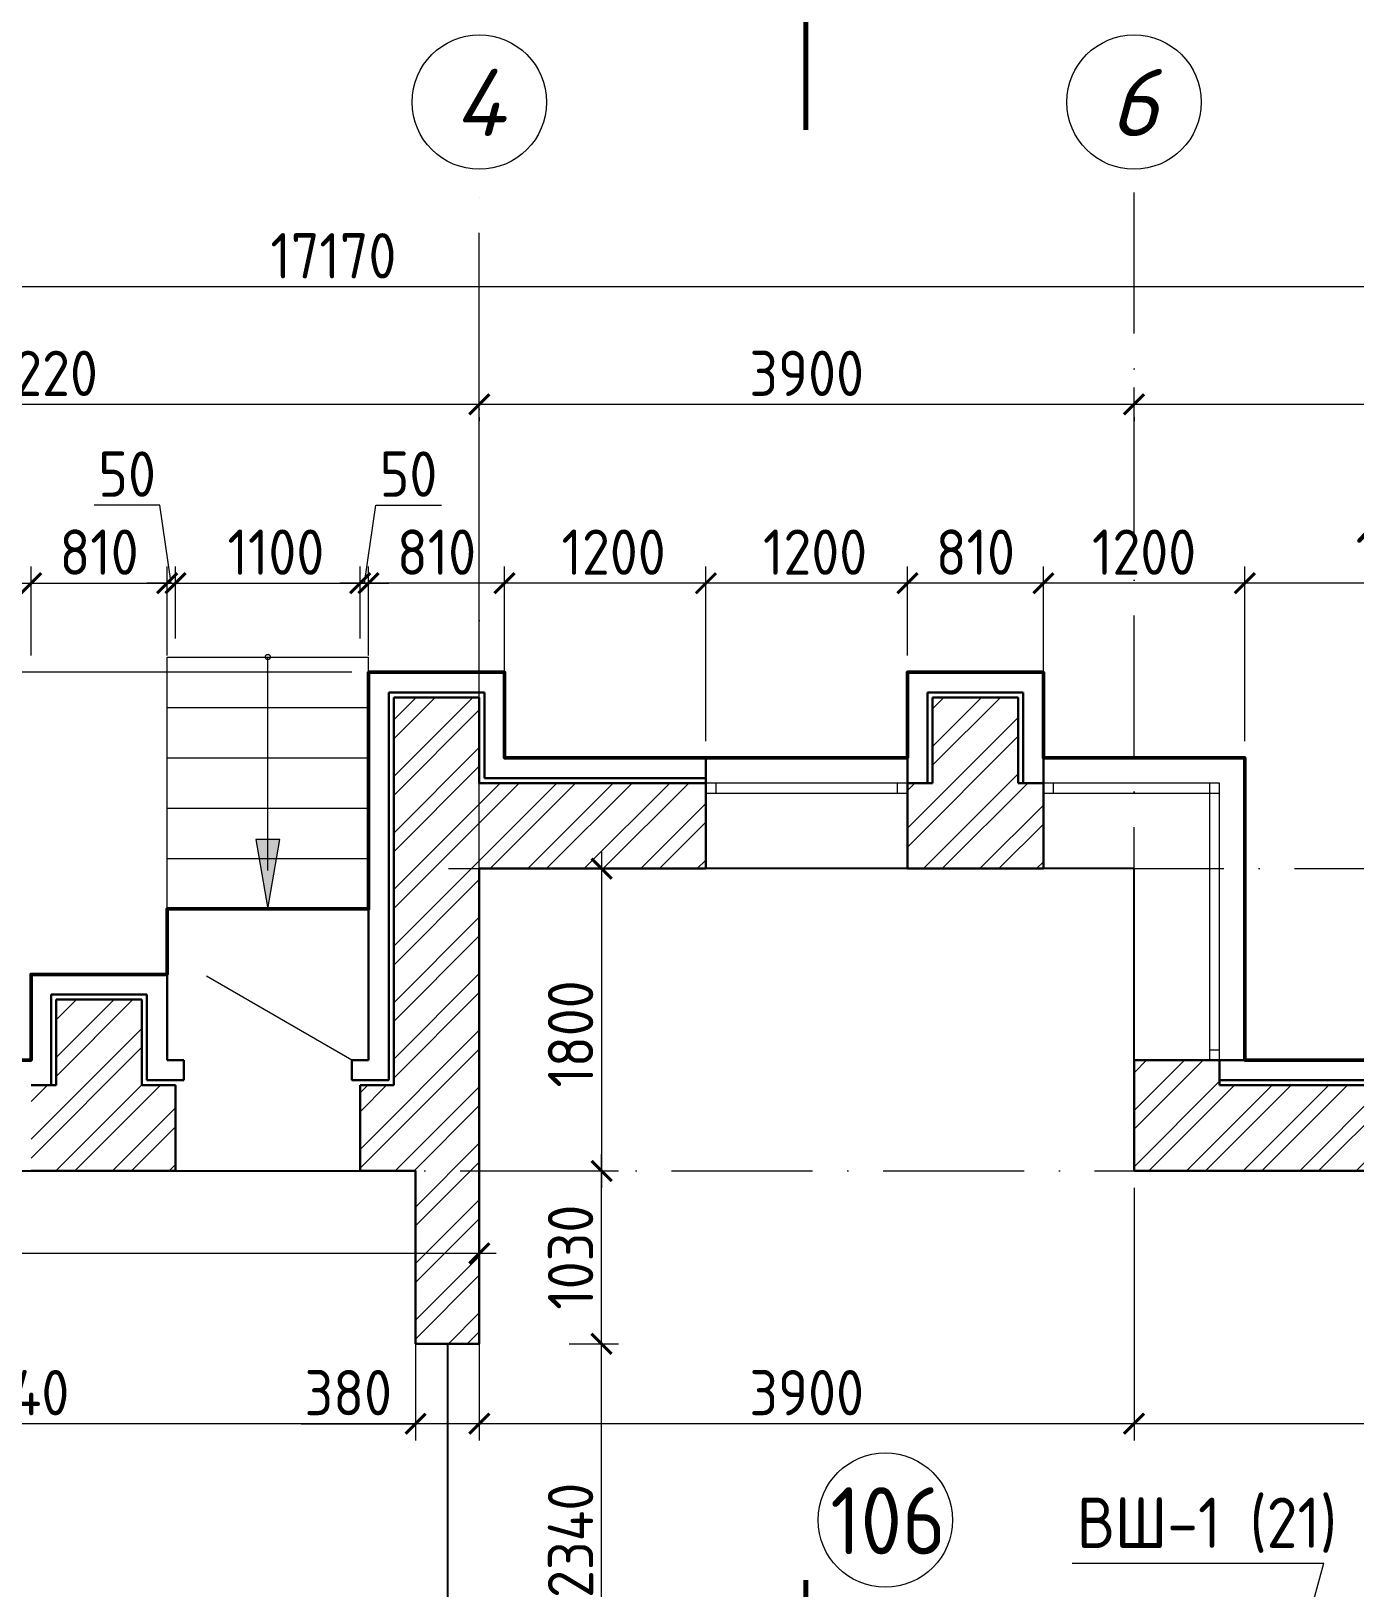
# Model space of a CAD drawing. Header units: millimetres. Extents: x 854812 to 1164625, y 589925 to 823301.
# Drawn here: x 966733 to 974618, y 739779 to 749049 of the extents above; entities that cross this region are included whole.
import ezdxf
from ezdxf.enums import TextEntityAlignment as Align

# ---------------------------------------------------------------- set-up
doc = ezdxf.new("R2010")
doc.units = ezdxf.units.MM
doc.linetypes.add('ACAD_ISO10W100', pattern=[18, 12, -3, 0, -3])
doc.linetypes.add('JIS_08_15', pattern=[17.25, 15, -0.75, 0.75, -0.75])
doc.layers.get('Defpoints').update_dxf_attribs({"color": 40})
doc.layers.add('F-text', color=7, linetype='Continuous')
for name, color, linetype, lineweight in [('АР_Штрих_материалы', 27, 'Continuous', 9), ('ДВЕРИ', 184, 'Continuous', 18), ('окна', 132, 'Continuous', 18), ('оси', 50, 'JIS_08_15', 9), ('размеры', 215, 'Continuous', 13), ('стены', 172, 'Continuous', 30), ('текст', 7, 'Continuous', 13), ('УКАЗАТЕЛЬ', 6, 'Continuous', 13)]:
    doc.layers.add(name, color=color, linetype=linetype, lineweight=lineweight)
doc.styles.add('GOST 2.304', font='isocpeur.ttf', dxfattribs={"width": 0.9})
doc.styles.add('Isocpeur', font='isocpeui.ttf')
doc.dimstyles.new('1', dxfattribs={"dimscale": 100, "dimtxt": 2.7, "dimasz": 1.2, "dimexe": 1, "dimexo": 1, "dimgap": 0.5, "dimtad": 1, "dimdec": 0, "dimzin": 0, "dimdsep": 46, "dimtxsty": 'GOST 2.304', "dimblk": 'ARCHTICK', "dimcen": 0.09, "dimdle": 1, "dimclrd": 256, "dimclre": 256, "dimclrt": 7, "dimadec": 0, "dimazin": 0, "dimtfac": 1, "dimtdec": 0, "dimtmove": 1, "dimatfit": 3, "dimldrblk": 'ARCHTICK', "dimfxl": 100, "dimtolj": 1, "dimtzin": 0, "dimlwd": 5, "dimlwe": 5, "dimarcsym": 1})

# ---------------------------------------------------------------- blocks, each defined once
blk = doc.blocks.new('_ArchTick')
at = {"color": 0, "linetype": 'ByBlock', "const_width": 0.15}
blk.add_lwpolyline([(-0.5, -0.5), (0.5, 0.5)], dxfattribs=at)
blk = doc.blocks.new('*D22')
at = {"layer": 'Defpoints', "color": 0, "ltscale": 0.1}
for p in [(970752.5, 745761.8), (971952.5, 745231.9), (970752.5, 744721.9)]:
    blk.add_point(p, dxfattribs=at)
at = {"layer": 'размеры', "lineweight": 5, "ltscale": 0.1}
for p, q in [((970752.5, 744821.9), (970752.5, 745861.8)), ((971952.5, 745331.9), (971952.5, 745861.8)), ((972052.5, 745761.8), (970652.5, 745761.8))]:
    blk.add_line(p, q, dxfattribs=at)
at = {"layer": 'размеры', "lineweight": 5, "ltscale": 0.1, "xscale": 120, "yscale": 120, "zscale": 120, "rotation": 180}
blk.add_blockref('_ArchTick', (970752.5, 745761.8), dxfattribs=at)
at = {"layer": 'размеры', "lineweight": 5, "ltscale": 0.1, "xscale": 120, "yscale": 120, "zscale": 120}
blk.add_blockref('_ArchTick', (971952.5, 745761.8), dxfattribs=at)
at = {"layer": 'размеры', "color": 7, "ltscale": 0.1, "insert": (971402.5, 745946.8), "char_height": 270, "attachment_point": 5, "style": 'GOST 2.304'}
blk.add_mtext('\\A1;1200', dxfattribs=at)
blk = doc.blocks.new('*D23')
at = {"layer": 'Defpoints', "color": 0, "ltscale": 0.1}
for p in [(972762.5, 745761.8), (972762.5, 744721.9), (973962.5, 744721.9)]:
    blk.add_point(p, dxfattribs=at)
at = {"layer": 'размеры', "lineweight": 5, "ltscale": 0.1}
for p, q in [((972762.5, 744821.9), (972762.5, 745861.8)), ((973962.5, 744821.9), (973962.5, 745861.8)), ((974062.5, 745761.8), (972662.5, 745761.8))]:
    blk.add_line(p, q, dxfattribs=at)
at = {"layer": 'размеры', "lineweight": 5, "ltscale": 0.1, "xscale": 120, "yscale": 120, "zscale": 120, "rotation": 180}
blk.add_blockref('_ArchTick', (972762.5, 745761.8), dxfattribs=at)
at = {"layer": 'размеры', "lineweight": 5, "ltscale": 0.1, "xscale": 120, "yscale": 120, "zscale": 120}
blk.add_blockref('_ArchTick', (973962.5, 745761.8), dxfattribs=at)
at = {"layer": 'размеры', "color": 7, "ltscale": 0.1, "insert": (973362.5, 745946.8), "char_height": 270, "attachment_point": 5, "style": 'GOST 2.304'}
blk.add_mtext('\\A1;1200', dxfattribs=at)
blk = doc.blocks.new('*D24')
at = {"layer": 'Defpoints', "color": 0, "ltscale": 0.1}
for p in [(971952.5, 745761.8), (971952.5, 745231.9), (972762.5, 745231.9)]:
    blk.add_point(p, dxfattribs=at)
at = {"layer": 'размеры', "lineweight": 5, "ltscale": 0.1}
for p, q in [((971952.5, 745331.9), (971952.5, 745861.8)), ((972762.5, 745331.9), (972762.5, 745861.8)), ((972862.5, 745761.8), (971852.5, 745761.8))]:
    blk.add_line(p, q, dxfattribs=at)
at = {"layer": 'размеры', "lineweight": 5, "ltscale": 0.1, "xscale": 120, "yscale": 120, "zscale": 120, "rotation": 180}
blk.add_blockref('_ArchTick', (971952.5, 745761.8), dxfattribs=at)
at = {"layer": 'размеры', "lineweight": 5, "ltscale": 0.1, "xscale": 120, "yscale": 120, "zscale": 120}
blk.add_blockref('_ArchTick', (972762.5, 745761.8), dxfattribs=at)
at = {"layer": 'размеры', "color": 7, "ltscale": 0.1, "insert": (972357.5, 745946.8), "char_height": 270, "attachment_point": 5, "style": 'GOST 2.304'}
blk.add_mtext('\\A1;810', dxfattribs=at)
blk = doc.blocks.new('*D25')
at = {"layer": 'Defpoints', "color": 0, "ltscale": 0.1}
for p in [(968692.5, 745761.8), (967592.5, 745509.4), (968692.5, 745509.4)]:
    blk.add_point(p, dxfattribs=at)
at = {"layer": 'размеры', "lineweight": 5, "ltscale": 0.1}
for p, q in [((967592.5, 745609.4), (967592.5, 745861.8)), ((968692.5, 745609.4), (968692.5, 745861.8)), ((967492.5, 745761.8), (968792.5, 745761.8))]:
    blk.add_line(p, q, dxfattribs=at)
at = {"layer": 'размеры', "lineweight": 5, "ltscale": 0.1, "xscale": 120, "yscale": 120, "zscale": 120, "rotation": 180}
blk.add_blockref('_ArchTick', (967592.5, 745761.8), dxfattribs=at)
at = {"layer": 'размеры', "lineweight": 5, "ltscale": 0.1, "xscale": 120, "yscale": 120, "zscale": 120}
blk.add_blockref('_ArchTick', (968692.5, 745761.8), dxfattribs=at)
at = {"layer": 'размеры', "color": 7, "ltscale": 0.1, "insert": (968190.8, 745946.8), "char_height": 270, "attachment_point": 5, "style": 'GOST 2.304'}
blk.add_mtext('\\A1;1100', dxfattribs=at)
blk = doc.blocks.new('*D46')
at = {"layer": 'Defpoints', "color": 0, "ltscale": 0.1}
for p in [(969022.5, 741232.1), (969402.5, 741232.1), (969022.5, 740756.4)]:
    blk.add_point(p, dxfattribs=at)
at = {"layer": 'размеры', "lineweight": 5, "ltscale": 0.1}
for p, q in [((969022.5, 741132.1), (969022.5, 740656.4)), ((969402.5, 741132.1), (969402.5, 740656.4)), ((968340.8, 740756.4), (969022.5, 740756.4)), ((969502.5, 740756.4), (968922.5, 740756.4))]:
    blk.add_line(p, q, dxfattribs=at)
at = {"layer": 'размеры', "lineweight": 5, "ltscale": 0.1, "xscale": 120, "yscale": 120, "zscale": 120, "rotation": 180}
blk.add_blockref('_ArchTick', (969022.5, 740756.4), dxfattribs=at)
at = {"layer": 'размеры', "lineweight": 5, "ltscale": 0.1, "xscale": 120, "yscale": 120, "zscale": 120}
blk.add_blockref('_ArchTick', (969402.5, 740756.4), dxfattribs=at)
at = {"layer": 'размеры', "color": 7, "ltscale": 0.1, "insert": (968621.7, 740941.4), "char_height": 270, "attachment_point": 5, "style": 'GOST 2.304'}
blk.add_mtext('\\A1;380', dxfattribs=at)
blk = doc.blocks.new('*D47')
at = {"layer": 'Defpoints', "color": 0, "ltscale": 0.1}
for p in [(964182.5, 741582.1), (969022.5, 741582.1), (964182.5, 740756.4)]:
    blk.add_point(p, dxfattribs=at)
at = {"layer": 'размеры', "lineweight": 5, "ltscale": 0.1}
for p, q in [((964182.5, 741482.1), (964182.5, 740656.4)), ((969022.5, 741482.1), (969022.5, 740656.4)), ((969122.5, 740756.4), (964082.5, 740756.4))]:
    blk.add_line(p, q, dxfattribs=at)
at = {"layer": 'размеры', "lineweight": 5, "ltscale": 0.1, "xscale": 120, "yscale": 120, "zscale": 120, "rotation": 180}
blk.add_blockref('_ArchTick', (964182.5, 740756.4), dxfattribs=at)
at = {"layer": 'размеры', "lineweight": 5, "ltscale": 0.1, "xscale": 120, "yscale": 120, "zscale": 120}
blk.add_blockref('_ArchTick', (969022.5, 740756.4), dxfattribs=at)
at = {"layer": 'размеры', "color": 7, "ltscale": 0.1, "insert": (966602.5, 740941.4), "char_height": 270, "attachment_point": 5, "style": 'GOST 2.304'}
blk.add_mtext('\\A1;4840', dxfattribs=at)
blk = doc.blocks.new('*D57')
at = {"layer": 'Defpoints', "color": 0, "ltscale": 0.1}
for p in [(973302.5, 742261.9), (977612.5, 740961.8), (973302.5, 740756.4)]:
    blk.add_point(p, dxfattribs=at)
at = {"layer": 'размеры', "lineweight": 5, "ltscale": 0.1}
for p, q in [((973302.5, 742161.9), (973302.5, 740656.4)), ((977612.5, 740861.8), (977612.5, 740656.4)), ((977712.5, 740756.4), (973202.5, 740756.4))]:
    blk.add_line(p, q, dxfattribs=at)
at = {"layer": 'размеры', "lineweight": 5, "ltscale": 0.1, "xscale": 120, "yscale": 120, "zscale": 120, "rotation": 180}
blk.add_blockref('_ArchTick', (973302.5, 740756.4), dxfattribs=at)
at = {"layer": 'размеры', "lineweight": 5, "ltscale": 0.1, "xscale": 120, "yscale": 120, "zscale": 120}
blk.add_blockref('_ArchTick', (977612.5, 740756.4), dxfattribs=at)
at = {"layer": 'размеры', "color": 7, "ltscale": 0.1, "insert": (974987.9, 740941.4), "char_height": 270, "attachment_point": 5, "style": 'GOST 2.304'}
blk.add_mtext('\\A1;4310', dxfattribs=at)
blk = doc.blocks.new('*D58')
at = {"layer": 'Defpoints', "color": 0, "ltscale": 0.1}
for p in [(969402.5, 741406.8), (973302.5, 741406.8), (969402.5, 740756.4)]:
    blk.add_point(p, dxfattribs=at)
at = {"layer": 'размеры', "lineweight": 5, "ltscale": 0.1}
for p, q in [((969402.5, 741306.8), (969402.5, 740656.4)), ((973302.5, 741306.8), (973302.5, 740656.4)), ((973402.5, 740756.4), (969302.5, 740756.4))]:
    blk.add_line(p, q, dxfattribs=at)
at = {"layer": 'размеры', "lineweight": 5, "ltscale": 0.1, "xscale": 120, "yscale": 120, "zscale": 120, "rotation": 180}
blk.add_blockref('_ArchTick', (969402.5, 740756.4), dxfattribs=at)
at = {"layer": 'размеры', "lineweight": 5, "ltscale": 0.1, "xscale": 120, "yscale": 120, "zscale": 120}
blk.add_blockref('_ArchTick', (973302.5, 740756.4), dxfattribs=at)
at = {"layer": 'размеры', "color": 7, "ltscale": 0.1, "insert": (971352.5, 740941.4), "char_height": 270, "attachment_point": 5, "style": 'GOST 2.304'}
blk.add_mtext('\\A1;3900', dxfattribs=at)
blk = doc.blocks.new('*D59')
at = {"layer": 'Defpoints', "color": 0, "ltscale": 0.1}
for p in [(969552.1, 744062.1), (969194, 742261.9), (970131.1, 742261.9)]:
    blk.add_point(p, dxfattribs=at)
at = {"layer": 'размеры', "lineweight": 5, "ltscale": 0.1}
for p, q in [((970131.1, 744162.1), (970131.1, 742161.9)), ((969652.1, 744062.1), (970231.1, 744062.1)), ((969294, 742261.9), (970231.1, 742261.9))]:
    blk.add_line(p, q, dxfattribs=at)
at = {"layer": 'размеры', "lineweight": 5, "ltscale": 0.1, "xscale": 120, "yscale": 120, "zscale": 120}
for p, rotation in [((970131.1, 744062.1), 90), ((970131.1, 742261.9), 270)]:
    blk.add_blockref('_ArchTick', p, dxfattribs=dict(at, rotation=rotation))
at = {"layer": 'размеры', "color": 7, "ltscale": 0.1, "insert": (969946.1, 743077.8), "char_height": 270, "attachment_point": 5, "rotation": 90, "style": 'GOST 2.304'}
blk.add_mtext('\\A1;1800', dxfattribs=at)
blk = doc.blocks.new('*D60')
at = {"layer": 'Defpoints', "color": 0, "ltscale": 0.1}
for p in [(973962.5, 745761.8), (973962.5, 744721.9), (975872.5, 742771.9)]:
    blk.add_point(p, dxfattribs=at)
at = {"layer": 'размеры', "lineweight": 5, "ltscale": 0.1}
for p, q in [((973962.5, 744821.9), (973962.5, 745861.8)), ((975872.5, 742871.9), (975872.5, 745861.8)), ((975972.5, 745761.8), (973862.5, 745761.8))]:
    blk.add_line(p, q, dxfattribs=at)
at = {"layer": 'размеры', "lineweight": 5, "ltscale": 0.1, "xscale": 120, "yscale": 120, "zscale": 120, "rotation": 180}
blk.add_blockref('_ArchTick', (973962.5, 745761.8), dxfattribs=at)
at = {"layer": 'размеры', "lineweight": 5, "ltscale": 0.1, "xscale": 120, "yscale": 120, "zscale": 120}
blk.add_blockref('_ArchTick', (975872.5, 745761.8), dxfattribs=at)
at = {"layer": 'размеры', "color": 7, "ltscale": 0.1, "insert": (974917.5, 745946.8), "char_height": 270, "attachment_point": 5, "style": 'GOST 2.304'}
blk.add_mtext('\\A1;1910', dxfattribs=at)
blk = doc.blocks.new('*D61')
at = {"layer": 'Defpoints', "color": 0, "ltscale": 0.1}
for p in [(968742.5, 745761.8), (968742.5, 745231.9), (969552.5, 745231.9)]:
    blk.add_point(p, dxfattribs=at)
at = {"layer": 'размеры', "lineweight": 5, "ltscale": 0.1}
for p, q in [((968742.5, 745331.9), (968742.5, 745861.8)), ((969552.5, 745331.9), (969552.5, 745861.8)), ((969652.5, 745761.8), (968642.5, 745761.8))]:
    blk.add_line(p, q, dxfattribs=at)
at = {"layer": 'размеры', "lineweight": 5, "ltscale": 0.1, "xscale": 120, "yscale": 120, "zscale": 120, "rotation": 180}
blk.add_blockref('_ArchTick', (968742.5, 745761.8), dxfattribs=at)
at = {"layer": 'размеры', "lineweight": 5, "ltscale": 0.1, "xscale": 120, "yscale": 120, "zscale": 120}
blk.add_blockref('_ArchTick', (969552.5, 745761.8), dxfattribs=at)
at = {"layer": 'размеры', "color": 7, "ltscale": 0.1, "insert": (969147.5, 745946.8), "char_height": 270, "attachment_point": 5, "style": 'GOST 2.304'}
blk.add_mtext('\\A1;810', dxfattribs=at)
blk = doc.blocks.new('*D63')
at = {"layer": 'Defpoints', "color": 0, "ltscale": 0.1}
for p in [(966732.5, 745761.8), (965532.5, 745231.6), (966732.5, 745231.9)]:
    blk.add_point(p, dxfattribs=at)
at = {"layer": 'размеры', "lineweight": 5, "ltscale": 0.1}
for p, q in [((965532.5, 745331.6), (965532.5, 745861.8)), ((966732.5, 745331.9), (966732.5, 745861.8)), ((965432.5, 745761.8), (966832.5, 745761.8))]:
    blk.add_line(p, q, dxfattribs=at)
at = {"layer": 'размеры', "lineweight": 5, "ltscale": 0.1, "xscale": 120, "yscale": 120, "zscale": 120, "rotation": 180}
blk.add_blockref('_ArchTick', (965532.5, 745761.8), dxfattribs=at)
at = {"layer": 'размеры', "lineweight": 5, "ltscale": 0.1, "xscale": 120, "yscale": 120, "zscale": 120}
blk.add_blockref('_ArchTick', (966732.5, 745761.8), dxfattribs=at)
at = {"layer": 'размеры', "color": 7, "ltscale": 0.1, "insert": (966132.5, 745946.8), "char_height": 270, "attachment_point": 5, "style": 'GOST 2.304'}
blk.add_mtext('\\A1;1200', dxfattribs=at)
blk = doc.blocks.new('*D62')
at = {"layer": 'Defpoints', "color": 0, "ltscale": 0.1}
for p in [(967542.5, 745761.8), (966732.5, 745231.9), (967542.5, 745231.9)]:
    blk.add_point(p, dxfattribs=at)
at = {"layer": 'размеры', "lineweight": 5, "ltscale": 0.1}
for p, q in [((966732.5, 745331.9), (966732.5, 745861.8)), ((967542.5, 745331.9), (967542.5, 745861.8)), ((966632.5, 745761.8), (967642.5, 745761.8))]:
    blk.add_line(p, q, dxfattribs=at)
at = {"layer": 'размеры', "lineweight": 5, "ltscale": 0.1, "xscale": 120, "yscale": 120, "zscale": 120, "rotation": 180}
blk.add_blockref('_ArchTick', (966732.5, 745761.8), dxfattribs=at)
at = {"layer": 'размеры', "lineweight": 5, "ltscale": 0.1, "xscale": 120, "yscale": 120, "zscale": 120}
blk.add_blockref('_ArchTick', (967542.5, 745761.8), dxfattribs=at)
at = {"layer": 'размеры', "color": 7, "ltscale": 0.1, "insert": (967137.5, 745946.8), "char_height": 270, "attachment_point": 5, "style": 'GOST 2.304'}
blk.add_mtext('\\A1;810', dxfattribs=at)
blk = doc.blocks.new('*D72')
at = {"layer": 'Defpoints', "color": 0, "ltscale": 0.1}
for p in [(969837.3, 741232.1), (970131.1, 741232.1), (969937.3, 738891.9)]:
    blk.add_point(p, dxfattribs=at)
at = {"layer": 'размеры', "lineweight": 5, "ltscale": 0.1}
for p, q in [((970131.1, 738791.9), (970131.1, 741332.1)), ((969937.3, 741232.1), (970231.1, 741232.1)), ((970037.3, 738891.9), (970231.1, 738891.9))]:
    blk.add_line(p, q, dxfattribs=at)
at = {"layer": 'размеры', "lineweight": 5, "ltscale": 0.1, "xscale": 120, "yscale": 120, "zscale": 120}
for p, rotation in [((970131.1, 741232.1), 90), ((970131.1, 738891.9), 270)]:
    blk.add_blockref('_ArchTick', p, dxfattribs=dict(at, rotation=rotation))
at = {"layer": 'размеры', "color": 7, "ltscale": 0.1, "insert": (969946.1, 740062), "char_height": 270, "attachment_point": 5, "rotation": 90, "style": 'GOST 2.304'}
blk.add_mtext('\\A1;2340', dxfattribs=at)
blk = doc.blocks.new('*D73')
at = {"layer": 'Defpoints', "color": 0, "ltscale": 0.1}
for p in [(969837.3, 742261.9), (970131.1, 742261.9), (969837.3, 741231.9)]:
    blk.add_point(p, dxfattribs=at)
at = {"layer": 'размеры', "lineweight": 5, "ltscale": 0.1}
for p, q in [((970131.1, 741131.9), (970131.1, 742361.9)), ((969937.3, 742261.9), (970231.1, 742261.9)), ((969937.3, 741231.9), (970231.1, 741231.9))]:
    blk.add_line(p, q, dxfattribs=at)
at = {"layer": 'размеры', "lineweight": 5, "ltscale": 0.1, "xscale": 120, "yscale": 120, "zscale": 120}
for p, rotation in [((970131.1, 742261.9), 90), ((970131.1, 741231.9), 270)]:
    blk.add_blockref('_ArchTick', p, dxfattribs=dict(at, rotation=rotation))
at = {"layer": 'размеры', "color": 7, "ltscale": 0.1, "insert": (969946.1, 741748.2), "char_height": 270, "attachment_point": 5, "rotation": 90, "style": 'GOST 2.304'}
blk.add_mtext('\\A1;1030', dxfattribs=at)
blk = doc.blocks.new('*D76')
at = {"layer": 'Defpoints', "color": 0}
for p in [(973302.5, 746849.8), (977612.5, 746849.8), (973302.5, 746826.6)]:
    blk.add_point(p, dxfattribs=at)
at = {"layer": 'размеры', "lineweight": 5}
for p, q in [((977712.5, 746826.6), (973202.5, 746826.6)), ((973302.5, 746749.8), (973302.5, 746726.6)), ((977612.5, 746749.8), (977612.5, 746726.6))]:
    blk.add_line(p, q, dxfattribs=at)
at = {"layer": 'размеры', "lineweight": 5, "xscale": 120, "yscale": 120, "zscale": 120, "rotation": 180}
blk.add_blockref('_ArchTick', (973302.5, 746826.6), dxfattribs=at)
at = {"layer": 'размеры', "lineweight": 5, "xscale": 120, "yscale": 120, "zscale": 120}
blk.add_blockref('_ArchTick', (977612.5, 746826.6), dxfattribs=at)
at = {"layer": 'размеры', "color": 7, "insert": (975457.5, 747011.6), "char_height": 270, "attachment_point": 5, "style": 'GOST 2.304'}
blk.add_mtext('\\A1;4310', dxfattribs=at)
blk = doc.blocks.new('*D77')
at = {"layer": 'Defpoints', "color": 0}
for p in [(960442.5, 747549.8), (960442.5, 747526.6), (977612.5, 747549.8)]:
    blk.add_point(p, dxfattribs=at)
at = {"layer": 'размеры', "lineweight": 5}
for p, q in [((977712.5, 747526.6), (960342.5, 747526.6)), ((960442.5, 747449.8), (960442.5, 747426.6)), ((977612.5, 747449.8), (977612.5, 747426.6))]:
    blk.add_line(p, q, dxfattribs=at)
at = {"layer": 'размеры', "lineweight": 5, "xscale": 120, "yscale": 120, "zscale": 120, "rotation": 180}
blk.add_blockref('_ArchTick', (960442.5, 747526.6), dxfattribs=at)
at = {"layer": 'размеры', "lineweight": 5, "xscale": 120, "yscale": 120, "zscale": 120}
blk.add_blockref('_ArchTick', (977612.5, 747526.6), dxfattribs=at)
at = {"layer": 'размеры', "color": 7, "insert": (968533.5, 747711.6), "char_height": 270, "attachment_point": 5, "style": 'GOST 2.304'}
blk.add_mtext('\\A1;17170', dxfattribs=at)
blk = doc.blocks.new('*D78')
at = {"layer": 'Defpoints', "color": 0, "ltscale": 0.1}
for p in [(969402.5, 746826.6), (969402.5, 746467.1), (973302.5, 746467.1)]:
    blk.add_point(p, dxfattribs=at)
at = {"layer": 'размеры', "lineweight": 5, "ltscale": 0.1}
for p, q in [((969402.5, 746567.1), (969402.5, 746926.6)), ((973302.5, 746567.1), (973302.5, 746926.6)), ((973402.5, 746826.6), (969302.5, 746826.6))]:
    blk.add_line(p, q, dxfattribs=at)
at = {"layer": 'размеры', "lineweight": 5, "ltscale": 0.1, "xscale": 120, "yscale": 120, "zscale": 120, "rotation": 180}
blk.add_blockref('_ArchTick', (969402.5, 746826.6), dxfattribs=at)
at = {"layer": 'размеры', "lineweight": 5, "ltscale": 0.1, "xscale": 120, "yscale": 120, "zscale": 120}
blk.add_blockref('_ArchTick', (973302.5, 746826.6), dxfattribs=at)
at = {"layer": 'размеры', "color": 7, "ltscale": 0.1, "insert": (971352.5, 747011.6), "char_height": 270, "attachment_point": 5, "style": 'GOST 2.304'}
blk.add_mtext('\\A1;3900', dxfattribs=at)
blk = doc.blocks.new('*D81')
at = {"layer": 'Defpoints', "color": 0}
for p in [(964182.5, 746849.8), (969402.5, 746849.8), (964182.5, 746826.6)]:
    blk.add_point(p, dxfattribs=at)
at = {"layer": 'размеры', "lineweight": 5}
for p, q in [((969502.5, 746826.6), (964082.5, 746826.6)), ((964182.5, 746749.8), (964182.5, 746726.6)), ((969402.5, 746749.8), (969402.5, 746726.6))]:
    blk.add_line(p, q, dxfattribs=at)
at = {"layer": 'размеры', "lineweight": 5, "xscale": 120, "yscale": 120, "zscale": 120, "rotation": 180}
blk.add_blockref('_ArchTick', (964182.5, 746826.6), dxfattribs=at)
at = {"layer": 'размеры', "lineweight": 5, "xscale": 120, "yscale": 120, "zscale": 120}
blk.add_blockref('_ArchTick', (969402.5, 746826.6), dxfattribs=at)
at = {"layer": 'размеры', "color": 7, "insert": (966792.5, 747011.6), "char_height": 270, "attachment_point": 5, "style": 'GOST 2.304'}
blk.add_mtext('\\A1;5220', dxfattribs=at)
blk = doc.blocks.new('*D119')
at = {"layer": 'Defpoints', "color": 0, "ltscale": 0.1}
for p in [(968742.5, 745231.9), (966215.6, 742921.9), (966662.1, 742921.9)]:
    blk.add_point(p, dxfattribs=at)
at = {"layer": 'размеры', "lineweight": 5, "ltscale": 0.1}
for p, q in [((966215.6, 745331.9), (966215.6, 742821.9)), ((968642.5, 745231.9), (966115.6, 745231.9)), ((966562.1, 742921.9), (966115.6, 742921.9))]:
    blk.add_line(p, q, dxfattribs=at)
at = {"layer": 'размеры', "lineweight": 5, "ltscale": 0.1, "xscale": 120, "yscale": 120, "zscale": 120}
for p, rotation in [((966215.6, 745231.9), 90), ((966215.6, 742921.9), 270)]:
    blk.add_blockref('_ArchTick', p, dxfattribs=dict(at, rotation=rotation))
at = {"layer": 'размеры', "color": 7, "ltscale": 0.1, "insert": (966030.6, 744131.5), "char_height": 270, "attachment_point": 5, "rotation": 90, "style": 'GOST 2.304'}
blk.add_mtext('\\A1;2310', dxfattribs=at)
blk = doc.blocks.new('*D335')
at = {"layer": 'Defpoints', "color": 0, "ltscale": 0.1}
for p in [(967592.5, 745761.8), (967542.5, 745331.9), (967592.5, 745331.9)]:
    blk.add_point(p, dxfattribs=at)
at = {"layer": 'размеры', "lineweight": 5, "ltscale": 0.1}
for p, q in [((967500.1, 746226.6), (967108.5, 746226.6)), ((967567.5, 745761.8), (967500.1, 746226.6)), ((967542.5, 745431.9), (967542.5, 745861.8)), ((967592.5, 745431.9), (967592.5, 745861.8)), ((967542.5, 745761.8), (967422.5, 745761.8)), ((967542.5, 745761.8), (967592.5, 745761.8)), ((967542.5, 745761.8), (967592.5, 745761.8)), ((967592.5, 745761.8), (967712.5, 745761.8))]:
    blk.add_line(p, q, dxfattribs=at)
at = {"layer": 'размеры', "lineweight": 5, "ltscale": 0.1, "xscale": 120, "yscale": 120, "zscale": 120}
blk.add_blockref('_ArchTick', (967542.5, 745761.8), dxfattribs=at)
at = {"layer": 'размеры', "lineweight": 5, "ltscale": 0.1, "xscale": 120, "yscale": 120, "zscale": 120, "rotation": 180}
blk.add_blockref('_ArchTick', (967592.5, 745761.8), dxfattribs=at)
at = {"layer": 'размеры', "color": 7, "ltscale": 0.1, "insert": (967304.3, 746411.6), "char_height": 270, "attachment_point": 5, "style": 'GOST 2.304'}
blk.add_mtext('\\A1;50', dxfattribs=at)
blk = doc.blocks.new('*D336')
at = {"layer": 'Defpoints', "color": 0, "ltscale": 0.1}
for p in [(968692.5, 745761.8), (968692.5, 745331.9), (968742.5, 745331.9)]:
    blk.add_point(p, dxfattribs=at)
at = {"layer": 'размеры', "lineweight": 5, "ltscale": 0.1}
for p, q in [((968717.5, 745761.8), (968785, 746226.6)), ((968785, 746226.6), (969176.6, 746226.6)), ((968692.5, 745431.9), (968692.5, 745861.8)), ((968742.5, 745431.9), (968742.5, 745861.8)), ((968692.5, 745761.8), (968572.5, 745761.8)), ((968742.5, 745761.8), (968692.5, 745761.8)), ((968742.5, 745761.8), (968692.5, 745761.8)), ((968742.5, 745761.8), (968862.5, 745761.8))]:
    blk.add_line(p, q, dxfattribs=at)
at = {"layer": 'размеры', "lineweight": 5, "ltscale": 0.1, "xscale": 120, "yscale": 120, "zscale": 120}
blk.add_blockref('_ArchTick', (968692.5, 745761.8), dxfattribs=at)
at = {"layer": 'размеры', "lineweight": 5, "ltscale": 0.1, "xscale": 120, "yscale": 120, "zscale": 120, "rotation": 180}
blk.add_blockref('_ArchTick', (968742.5, 745761.8), dxfattribs=at)
at = {"layer": 'размеры', "color": 7, "ltscale": 0.1, "insert": (968980.8, 746411.6), "char_height": 270, "attachment_point": 5, "style": 'GOST 2.304'}
blk.add_mtext('\\A1;50', dxfattribs=at)
blk = doc.blocks.new('*D339')
at = {"layer": 'Defpoints', "color": 0, "ltscale": 0.1}
for p in [(969552.5, 745761.8), (970752.5, 745231.9), (969552.5, 744721.9)]:
    blk.add_point(p, dxfattribs=at)
at = {"layer": 'размеры', "lineweight": 5, "ltscale": 0.1}
for p, q in [((969552.5, 744821.9), (969552.5, 745861.8)), ((970752.5, 745331.9), (970752.5, 745861.8)), ((970852.5, 745761.8), (969452.5, 745761.8))]:
    blk.add_line(p, q, dxfattribs=at)
at = {"layer": 'размеры', "lineweight": 5, "ltscale": 0.1, "xscale": 120, "yscale": 120, "zscale": 120, "rotation": 180}
blk.add_blockref('_ArchTick', (969552.5, 745761.8), dxfattribs=at)
at = {"layer": 'размеры', "lineweight": 5, "ltscale": 0.1, "xscale": 120, "yscale": 120, "zscale": 120}
blk.add_blockref('_ArchTick', (970752.5, 745761.8), dxfattribs=at)
at = {"layer": 'размеры', "color": 7, "ltscale": 0.1, "insert": (970202.5, 745946.8), "char_height": 270, "attachment_point": 5, "style": 'GOST 2.304'}
blk.add_mtext('\\A1;1200', dxfattribs=at)
blk = doc.blocks.new('*D1349')
at = {"layer": 'Defpoints', "color": 0, "ltscale": 0.1}
for p in [(963672.5, 742771.9), (969402.5, 742771.6), (969402.5, 741771.3)]:
    blk.add_point(p, dxfattribs=at)
at = {"layer": 'размеры', "lineweight": 5, "ltscale": 0.1}
for p, q in [((963672.5, 742671.9), (963672.5, 741671.3)), ((969402.5, 742671.6), (969402.5, 741671.3)), ((963572.5, 741771.3), (969502.5, 741771.3))]:
    blk.add_line(p, q, dxfattribs=at)
at = {"layer": 'размеры', "lineweight": 5, "ltscale": 0.1, "xscale": 120, "yscale": 120, "zscale": 120, "rotation": 180}
blk.add_blockref('_ArchTick', (963672.5, 741771.3), dxfattribs=at)
at = {"layer": 'размеры', "lineweight": 5, "ltscale": 0.1, "xscale": 120, "yscale": 120, "zscale": 120}
blk.add_blockref('_ArchTick', (969402.5, 741771.3), dxfattribs=at)
at = {"layer": 'размеры', "color": 7, "ltscale": 0.1, "insert": (966154.8, 741956.3), "char_height": 270, "attachment_point": 5, "style": 'GOST 2.304'}
blk.add_mtext('\\A1;5730', dxfattribs=at)

msp = doc.modelspace()

# ---------------------------------------------------------------- hatches: boundary and pattern name
at = {"layer": 'АР_Штрих_материалы', "ltscale": 100}
h = msp.add_hatch(dxfattribs=at)
h.set_pattern_fill('ANSI32', color=256, scale=25, style=0)
h.paths.add_polyline_path([(961512.5, 742771.9), (960442.5, 742771.9), (960442.5, 743281.9), (959932.5, 743281.9), (959932.5, 740661.4), (960442.5, 740661.4), (960442.5, 742262.1), (961512.5, 742262.1)])
h.paths.add_polyline_path([(967592.5, 742771.9), (967392.5, 742771.9), (967392.5, 743281.9), (966882.5, 743281.9), (966882.5, 742771.9), (966732.5, 742771.9), (966732.5, 742262), (967592.5, 742262.1)], flags=17)
h.paths.add_polyline_path([(969402.5, 744061.9), (970752.5, 744061.9), (970752.5, 744571.6), (969402.5, 744571.6), (969402.5, 745081.6), (968892.5, 745081.6), (968892.5, 742771.9), (968692.5, 742771.9), (968692.5, 742262.1), (969022.5, 742262.1), (969022.5, 741232.1), (969402.5, 741232.1)])
h.paths.add_polyline_path([(972762.5, 744571.9), (972612.5, 744571.9), (972612.5, 745081.9), (972102.5, 745081.9), (972102.5, 744571.9), (971952.5, 744571.9), (971952.5, 744061.9), (972762.5, 744061.9)])
h.paths.add_polyline_path([(975872.5, 742771.9), (973812.5, 742771.9), (973812.5, 742921.9), (973302.5, 742921.9), (973302.5, 742261.9), (975872.5, 742261.9)])
h.paths.add_polyline_path([(978632.5, 742771.9), (976872.5, 742771.9), (976872.5, 742261.9), (977612.5, 742261.9), (977612.5, 742261.6), (977612.5, 742111.9), (978122.5, 742111.9), (978122.5, 742261.9), (978632.5, 742261.9)])
h.paths.add_polyline_path([(978632.5, 739661.6), (978122.5, 739661.6), (978122.5, 739811.6), (977612.5, 739811.6), (977612.5, 739001.6), (978122.5, 739001.6), (978122.5, 739152), (978632.5, 739152.1)])
h.paths.add_polyline_path([(978112.5, 739541.6), (978252.5, 739541.6), (978252.5, 739272), (978112.5, 739272)], flags=16)
h.paths.add_polyline_path([(978372.5, 739541.6), (978512.5, 739541.6), (978512.5, 739272), (978372.5, 739272)], flags=16)
h.paths.add_polyline_path([(977072.5, 737861.9), (973802.5, 737861.9), (973802.5, 737741.9), (973802.5, 737601.9), (973662.5, 737601.9), (973662.5, 737741.9), (973662.5, 737861.9), (972192.5, 737861.9), (972192.5, 736261.4), (973792.5, 736261.4), (973792.5, 736381.4), (972572.5, 736381.4), (972572.5, 737481.6), (973402.5, 737481.8), (973402.5, 737601.9), (973402.5, 737741.9), (973542.5, 737741.9), (973542.5, 737601.9), (973542.5, 737481.8), (973672.5, 737481.9), (973672.5, 737241.4), (973792.5, 737241.4), (973792.5, 737481.9), (973922.5, 737481.9), (973922.5, 737601.9), (973922.5, 737741.9), (974062.5, 737741.9), (974062.5, 737601.9), (974062.5, 737481.9), (976412.5, 737481.9), (976412.5, 736601.9), (976922.5, 736601.9), (976922.5, 737481.6), (977072.5, 737481.6)])
edge = h.paths.add_edge_path()
edge.add_line((976922.5, 735601.9), (976412.5, 735601.9))
edge.add_line((976412.5, 735601.9), (976412.5, 735381.9))
edge.add_line((976412.5, 735381.9), (973734.9, 735381.9))
edge.add_arc((973671, 735776.7), 400, 260.8044, 279.1956, ccw=False)
edge.add_line((973607.1, 735381.9), (972572.5, 735381.9))
edge.add_line((972572.5, 735381.9), (972572.5, 735451.4))
edge.add_line((972572.5, 735451.4), (972192.5, 735451.4))
edge.add_line((972192.5, 735451.4), (972192.5, 734941.4))
edge.add_line((972192.5, 734941.4), (972572.5, 734941.4))
edge.add_line((972572.5, 734941.4), (972572.5, 735261.9))
edge.add_line((972572.5, 735261.9), (976412.5, 735261.9))
edge.add_line((976412.5, 735261.9), (976412.5, 732542.3))
edge.add_line((976412.5, 732542.3), (976922.5, 732542.3))
edge.add_line((976922.5, 732542.3), (976922.5, 735601.9))
h.paths.add_polyline_path([(964182.5, 739508.9), (964182.2, 739778.9), (964062.2, 739778.9), (964062.2, 739508.9), (963672.5, 739508.9), (963672.5, 739778.9), (964182.2, 739778.9), (964182.2, 739898.9), (963922.2, 739898.9), (963922.2, 740038.9), (964182.5, 740038.9), (964182.5, 742261.9), (965532.5, 742262), (965532.5, 742771.9), (964182.5, 742771.9), (964182.5, 743281.9), (963672.5, 743281.9), (963672.5, 742771.9), (962612.5, 742771.9), (962612.5, 742262.1), (963672.5, 742262.1), (963672.5, 740688.9), (964062.5, 740688.9), (964062.5, 740548.9), (963672.5, 740548.9), (963672.5, 740428.9), (964062.5, 740428.9), (964062.5, 740158.9), (963672.5, 740158.9), (963672.5, 737861.9), (962512.5, 737861.9), (962512.5, 737481.6), (963672.5, 737481.6), (963672.5, 737351.9), (965292.6, 737351.9), (965292.6, 737481.6), (967032.5, 737481.6), (967032.5, 736151.9), (966612.5, 736151.9), (966612.5, 736031.9), (967032.5, 736031.9), (967032.5, 735771.9), (967152.5, 735771.9), (967152.5, 737481.6), (969402.5, 737481.6), (969402.5, 738891.9), (969022.5, 738891.9), (969022.5, 737861.9), (964182.5, 737861.9)])
at = {"layer": 'текст', "ltscale": 0.1}
h = msp.add_hatch(color=7, dxfattribs=at)
h.dxf.hatch_style = 1
h.paths.add_polyline_path([(968142.5, 744234.7), (968071.9, 744234.7), (968142.5, 743821.9), (968213.2, 744234.7)])

# ---------------------------------------------------------------- linework, layer by layer
at = {"layer": 'Defpoints', "color": 1, "lineweight": 50, "ltscale": 0.1}
msp.add_lwpolyline([(959782.5, 729491.6), (959782.5, 743431.9), (960592.5, 743431.9), (960592.5, 743821.9), (963522.5, 743821.9), (963522.5, 743431.9), (964332.5, 743431.9), (964332.5, 742921.9), (966732.5, 742921.9), (966732.5, 743431.9), (967542.5, 743431.9), (967542.5, 743821.9), (968742.5, 743821.9), (968742.5, 745231.6), (969552.5, 745231.6), (969552.5, 744721.6), (971952.5, 744721.6), (971952.5, 745231.9), (972762.5, 745231.9), (972762.5, 744721.9), (973962.5, 744721.9), (973962.5, 742921.9), (978782.5, 742921.9)], dxfattribs=at)
at = {"layer": 'Defpoints', "ltscale": 0.1}
for points in [[(972192.5, 737671.7), (972192.5, 737861.9), (977612.5, 737861.9), (977612.5, 737861.9), (977612.5, 742261.9), (973302.5, 742261.9), (973302.5, 744061.9), (969402.5, 744061.9), (969402.5, 741232.1), (969402.5, 741232.1), (969212.5, 741232.1), (969212.5, 738891.9), (969402.5, 738891.9), (969402.5, 737861.9), (969402.5, 737671.7), (969792.5, 737671.7)], [(969212.5, 738891.9), (969022.5, 738891.9), (969022.5, 737861.9), (964182.5, 737861.9), (964182.5, 742261.9), (969022.5, 742262.1), (969022.5, 741232.1), (969212.5, 741232.1)]]:
    msp.add_lwpolyline(points, close=True, dxfattribs=at)
at = {"layer": 'ДВЕРИ', "ltscale": 0.1}
msp.add_line((968642.5, 742921.9), (967776.4, 743421.9), dxfattribs=at)
at = {"layer": 'окна', "ltscale": 0.1}
for p, q in [((971952.5, 744721.9), (970752.5, 744721.9)), ((973962.5, 744721.9), (972762.5, 744721.9)), ((973962.5, 742921.9), (973962.5, 744721.9)), ((973812.5, 742921.9), (973812.5, 744571.9)), ((971952.5, 744061.9), (970752.5, 744061.9)), ((973302.5, 744061.9), (972762.5, 744061.9)), ((973302.5, 742921.9), (973302.5, 744061.9))]:
    msp.add_line(p, q, dxfattribs=at)
for points in [[(970752.5, 744511.6), (971952.5, 744511.6), (971952.5, 744571.6), (970752.5, 744571.6)], [(970752.5, 744511.6), (970812.5, 744511.6), (970812.5, 744571.6), (970752.5, 744571.6)], [(971892.5, 744511.9), (971952.5, 744511.9), (971952.5, 744571.9), (971892.5, 744571.9)], [(972762.5, 744511.9), (973812.5, 744511.9), (973812.5, 744571.9), (972762.5, 744571.9)], [(972762.5, 744511.9), (972822.5, 744511.9), (972822.5, 744571.9), (972762.5, 744571.9)], [(973752.5, 744511.9), (973812.5, 744511.9), (973812.5, 744571.9), (973752.5, 744571.9)], [(973752.5, 744571.9), (973752.5, 742921.9), (973812.5, 742921.9), (973812.5, 744571.9)], [(973752.5, 742921.9), (973812.5, 742921.9), (973812.5, 742981.9), (973752.5, 742981.9)]]:
    msp.add_lwpolyline(points, close=True, dxfattribs=at)
at = {"layer": 'оси', "color": 7, "linetype": 'ACAD_ISO10W100', "ltscale": 70}
for p, q in [((969402.5, 744488.9), (969402.5, 748226.6)), ((973302.5, 743468.9), (973302.5, 748226.6)), ((969218.2, 744061.9), (982689.6, 744061.9)), ((968027.5, 742261.9), (982689.6, 742261.9))]:
    msp.add_line(p, q, dxfattribs=at)
at = {"layer": 'размеры', "ltscale": 0.1}
msp.add_line((969402.5, 742817.8), (969402.5, 747557.6), dxfattribs=at)
at = {"layer": 'стены', "ltscale": 0.1}
for p, q in [((968742.5, 745231.6), (969552.5, 745231.6)), ((968742.5, 742921.9), (968742.5, 745231.6)), ((969552.5, 744721.6), (969552.5, 745231.6)), ((971952.5, 744061.9), (971952.5, 745231.9)), ((971952.5, 745231.9), (972762.5, 745231.9)), ((972762.5, 744062), (972762.5, 745231.9)), ((968862.5, 742801.6), (968862.5, 745111.6)), ((968862.5, 745111.6), (969432.5, 745111.6)), ((968892.5, 742771.6), (968892.5, 745081.6)), ((968892.5, 745081.6), (969402.5, 745081.6)), ((969402.5, 744571.6), (969402.5, 745081.6)), ((969432.5, 744601.6), (969432.5, 745111.6)), ((972072.5, 744571.9), (972072.5, 745111.9)), ((972072.5, 745111.9), (972642.5, 745111.9)), ((972102.5, 744571.9), (972102.5, 745081.9)), ((972102.5, 745081.9), (972612.5, 745081.9)), ((972612.5, 744571.9), (972612.5, 745081.9)), ((972642.5, 744571.9), (972642.5, 745111.9)), ((969552.5, 744721.6), (970752.5, 744721.6)), ((970752.5, 744061.9), (970752.5, 744721.6)), ((969402.5, 744571.6), (970752.5, 744571.6)), ((969432.5, 744601.6), (970752.5, 744601.6)), ((972102.5, 744571.9), (971952.5, 744571.9)), ((972762.5, 744571.9), (972612.5, 744571.9)), ((970752.5, 744061.9), (969402.5, 744061.9)), ((969402.5, 741232.1), (969402.5, 744061.9)), ((969432.5, 744062), (969432.5, 744062.1)), ((972762.5, 744061.9), (971952.5, 744061.9)), ((966732.5, 743431.9), (967542.5, 743431.9)), ((967542.5, 742921.9), (967542.5, 743431.9)), ((966852.5, 742771.9), (966852.5, 743311.9)), ((966852.5, 743311.9), (967422.5, 743311.9)), ((967422.5, 742801.6), (967422.5, 743311.9)), ((966882.5, 742771.9), (966882.5, 743281.9)), ((966882.5, 743281.9), (967392.5, 743281.9)), ((967392.5, 742771.9), (967392.5, 743281.9)), ((967542.5, 742921.9), (967642.5, 742921.9)), ((967642.5, 742921.9), (967642.5, 742801.9)), ((968642.5, 742921.9), (968642.5, 742801.9)), ((968742.5, 742921.9), (968642.5, 742921.9)), ((973302.5, 742261.9), (973302.5, 742921.9)), ((975922.5, 742921.9), (973302.5, 742921.9)), ((973812.5, 742921.9), (973812.5, 742771.9)), ((966732.5, 742771.9), (966882.5, 742771.9)), ((967592.5, 742771.9), (967392.5, 742771.9)), ((967422.5, 742801.6), (967642.5, 742801.6)), ((967592.5, 742262), (967592.5, 742771.9)), ((968862.5, 742801.6), (968642.5, 742801.6)), ((968692.5, 742261.6), (968692.5, 742771.9)), ((968692.5, 742771.9), (968892.5, 742771.9)), ((975922.5, 742801.9), (973812.5, 742801.9)), ((975872.5, 742771.9), (973812.5, 742771.9)), ((967592.5, 742262), (966732.5, 742262)), ((968692.5, 742262.1), (969022.5, 742262.1)), ((969022.5, 741232.1), (969022.5, 742262.1)), ((975872.5, 742261.9), (973302.5, 742261.9)), ((969022.5, 741232.1), (969402.5, 741232.1))]:
    msp.add_line(p, q, dxfattribs=at)
at = {"layer": 'текст', "color": 7, "const_width": 30}
for points in [[(971347.8, 749452.9), (971347.8, 748461.4)], [(971347.8, 739825.7), (971347.8, 739443.2), (970002.5, 739443.2), (970002.5, 739019.1)]]:
    msp.add_lwpolyline(points, dxfattribs=at)
at = {"layer": 'текст', "color": 7, "ltscale": 0.1}
msp.add_lwpolyline([(968142.5, 744050.7), (968142.5, 745321.9)], dxfattribs=at)
msp.add_lwpolyline([(968142.5, 744234.7), (968071.9, 744234.7), (968142.5, 743821.9), (968213.2, 744234.7)], close=True, dxfattribs=at)
at = {"layer": 'текст', "color": 7}
for centre in [(969402.5, 748626.6), (973302.5, 748626.6), (971821.1, 740182.6)]:
    msp.add_circle(centre, 400, dxfattribs=at)
at = {"layer": 'текст', "color": 7, "ltscale": 0.1}
msp.add_circle((968142.5, 745321.9), 15.9, dxfattribs=at)
at = {"layer": 'УКАЗАТЕЛЬ', "ltscale": 0.1}
for p, q in [((967542.5, 743431.9), (967542.5, 745321.9)), ((967542.5, 745321.9), (968742.5, 745321.9)), ((968742.5, 743431.9), (968742.5, 745321.9)), ((967542.5, 745021.9), (968742.5, 745021.9)), ((967542.5, 744721.9), (968742.5, 744721.9)), ((967542.5, 744421.9), (968742.5, 744421.9)), ((967542.5, 744121.9), (968742.5, 744121.9)), ((967542.5, 743821.9), (968742.5, 743821.9))]:
    msp.add_line(p, q, dxfattribs=at)
at = {"layer": 'УКАЗАТЕЛЬ', "ltscale": 75}
for p in [(972933.5, 739925.3), (973866, 737861.9)]:
    msp.add_line(p, (974433.9, 739925.3), dxfattribs=at)

# ---------------------------------------------------------------- texts
at = {"layer": 'F-text', "linetype": 'Continuous', "style": 'GOST 2.304', "width": 0.9}
msp.add_text('ВШ-1 (21)', height=300, dxfattribs=at).set_placement((972962.2, 740016.8))
at = {"layer": 'текст', "color": 7, "style": 'Isocpeur'}
for s, p in [('4', (969401.4, 748424.2)), ('6', (973301.4, 748424.2))]:
    msp.add_text(s, height=400, dxfattribs=at).set_placement(p, align=Align.CENTER)
at = {"layer": 'текст', "color": 7, "style": 'GOST 2.304', "width": 0.9}
msp.add_text('106', height=400, dxfattribs=at).set_placement((971837.3, 739978.4), align=Align.CENTER)

# ---------------------------------------------------------------- dimensions: what is measured, and where the dimension line sits
at = {"layer": 'размеры'}
dim = msp.add_linear_dim(base=(960442.5, 747526.6), p1=(977612.5, 747549.8), p2=(960442.5, 747549.8), angle=180, dimstyle='1', dxfattribs=at)
dim.commit()
dim.dimension.update_dxf_attribs({"geometry": '*D77', "text_midpoint": (968533.5, 747526.6), "dimtype": 160})
for base, p1, p2, picture, middle in [((964182.5, 746826.6), (969402.5, 746849.8), (964182.5, 746849.8), '*D81', (966792.5, 747011.6)), ((973302.5, 746826.6), (977612.5, 746849.8), (973302.5, 746849.8), '*D76', (975457.5, 747011.6))]:
    dim = msp.add_linear_dim(base=base, p1=p1, p2=p2, angle=180, dimstyle='1', dxfattribs=at)
    dim.commit()
    dim.dimension.update_dxf_attribs({"geometry": picture, "text_midpoint": middle})
at = {"layer": 'размеры', "ltscale": 0.1}
for base, p1, p2, angle, picture, middle in [((969402.5, 746826.6), (973302.5, 746467.1), (969402.5, 746467.1), 180, '*D78', (971352.5, 747011.6)), ((967542.5, 745761.8), (966732.5, 745231.9), (967542.5, 745231.9), 0, '*D62', (967137.5, 745946.8)), ((968742.5, 745761.8), (969552.5, 745231.9), (968742.5, 745231.9), 180, '*D61', (969147.5, 745946.8)), ((971952.5, 745761.8), (972762.5, 745231.9), (971952.5, 745231.9), 180, '*D24', (972357.5, 745946.8)), ((972762.5, 745761.8), (973962.5, 744721.9), (972762.5, 744721.9), 180, '*D23', (973362.5, 745946.8)), ((973962.5, 745761.8), (975872.5, 742771.9), (973962.5, 744721.9), 180, '*D60', (974917.5, 745946.8)), ((964182.5, 740756.4), (969022.5, 741582.1), (964182.5, 741582.1), 180, '*D47', (966602.5, 740941.4)), ((969402.5, 740756.4), (973302.5, 741406.8), (969402.5, 741406.8), 180, '*D58', (971352.5, 740941.4))]:
    dim = msp.add_linear_dim(base=base, p1=p1, p2=p2, angle=angle, dimstyle='1', dxfattribs=at)
    dim.commit()
    dim.dimension.update_dxf_attribs({"geometry": picture, "text_midpoint": middle})
dim = msp.add_linear_dim(base=(967592.5, 745761.8), p1=(967542.5, 745331.9), p2=(967592.5, 745331.9), dimstyle='1', override={"dimtmove": 1}, dxfattribs=at)
dim.commit()
dim.dimension.update_dxf_attribs({"geometry": '*D335', "text_midpoint": (967450.1, 746226.6), "dimtype": 160})
dim = msp.add_linear_dim(base=(968692.5, 745761.8), p1=(968742.5, 745331.9), p2=(968692.5, 745331.9), angle=180, dimstyle='1', override={"dimtmove": 1}, dxfattribs=at)
dim.commit()
dim.dimension.update_dxf_attribs({"geometry": '*D336', "text_midpoint": (968835, 746226.6), "dimtype": 160})
for base, p1, p2, angle, picture, middle in [((966732.5, 745761.8), (965532.5, 745231.6), (966732.5, 745231.9), 0, '*D63', (966132.5, 745761.8)), ((968692.5, 745761.8), (967592.5, 745509.4), (968692.5, 745509.4), 180, '*D25', (968190.8, 745761.8)), ((969552.5, 745761.8), (970752.5, 745231.9), (969552.5, 744721.9), 180, '*D339', (970202.5, 745761.8)), ((970752.5, 745761.8), (971952.5, 745231.9), (970752.5, 744721.9), 180, '*D22', (971402.5, 745761.8)), ((966215.6, 742921.9), (968742.5, 745231.9), (966662.1, 742921.9), 90, '*D119', (966215.6, 744131.5)), ((970131.1, 742261.9), (969552.1, 744062.1), (969194, 742261.9), 90, '*D59', (970131.1, 743077.8)), ((970131.1, 742261.9), (969837.3, 741231.9), (969837.3, 742261.9), 90, '*D73', (970131.1, 741748.2)), ((973302.5, 740756.4), (977612.5, 740961.8), (973302.5, 742261.9), 180, '*D57', (974987.9, 740756.4)), ((970131.1, 741232.1), (969937.3, 738891.9), (969837.3, 741232.1), 90, '*D72', (970131.1, 740062)), ((969022.5, 740756.4), (969402.5, 741232.1), (969022.5, 741232.1), 180, '*D46', (968621.7, 740756.4))]:
    dim = msp.add_linear_dim(base=base, p1=p1, p2=p2, angle=angle, dimstyle='1', dxfattribs=at)
    dim.commit()
    dim.dimension.update_dxf_attribs({"geometry": picture, "text_midpoint": middle, "dimtype": 160})
dim = msp.add_linear_dim(base=(969402.5, 741771.3), p1=(963672.5, 742771.9), p2=(969402.5, 742771.6), dimstyle='1', dxfattribs=at)
dim.commit()
dim.dimension.update_dxf_attribs({"geometry": '*D1349', "text_midpoint": (966154.8, 741771.3), "dimtype": 160})

doc.saveas('drawing.dxf')
